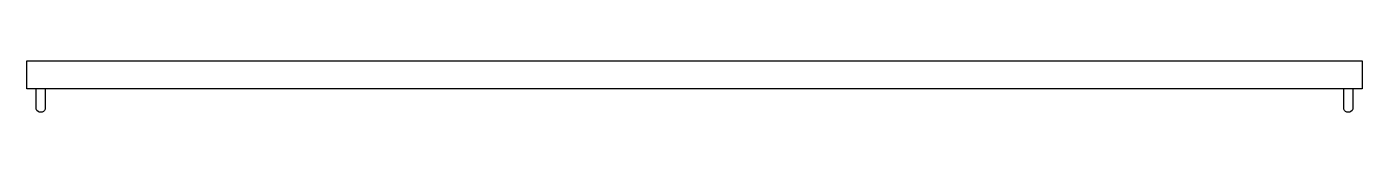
# Model space of a CAD drawing. Header units: millimetres. Extents: x -19 to 1784, y -32 to 38.
import ezdxf

# ---------------------------------------------------------------- set-up
doc = ezdxf.new("R2010")
doc.units = ezdxf.units.MM
doc.layers.add('KwikScaf Matrix', color=7, linetype='Continuous')

# ---------------------------------------------------------------- blocks, each defined once
blk = doc.blocks.new('2D Tiebar 1.8 Metre')
at = {"color": 0}
blk.add_lwpolyline([(-19, 38), (1784.5, 38), (1784.5, 0), (-19, 0)], close=True, dxfattribs=at)
for points in [[(6, 0), (6, -27.7, -0.707107), (-6, -27.7), (-6, 0)], [(1771.5, 0), (1771.5, -27.7, -0.707107), (1759.5, -27.7), (1759.5, 0)]]:
    blk.add_lwpolyline(points, format="xyb", dxfattribs=at)

msp = doc.modelspace()

# ---------------------------------------------------------------- block references
at = {"layer": 'KwikScaf Matrix'}
msp.add_blockref('2D Tiebar 1.8 Metre', (0, 0), dxfattribs=at)

doc.saveas('drawing.dxf')
